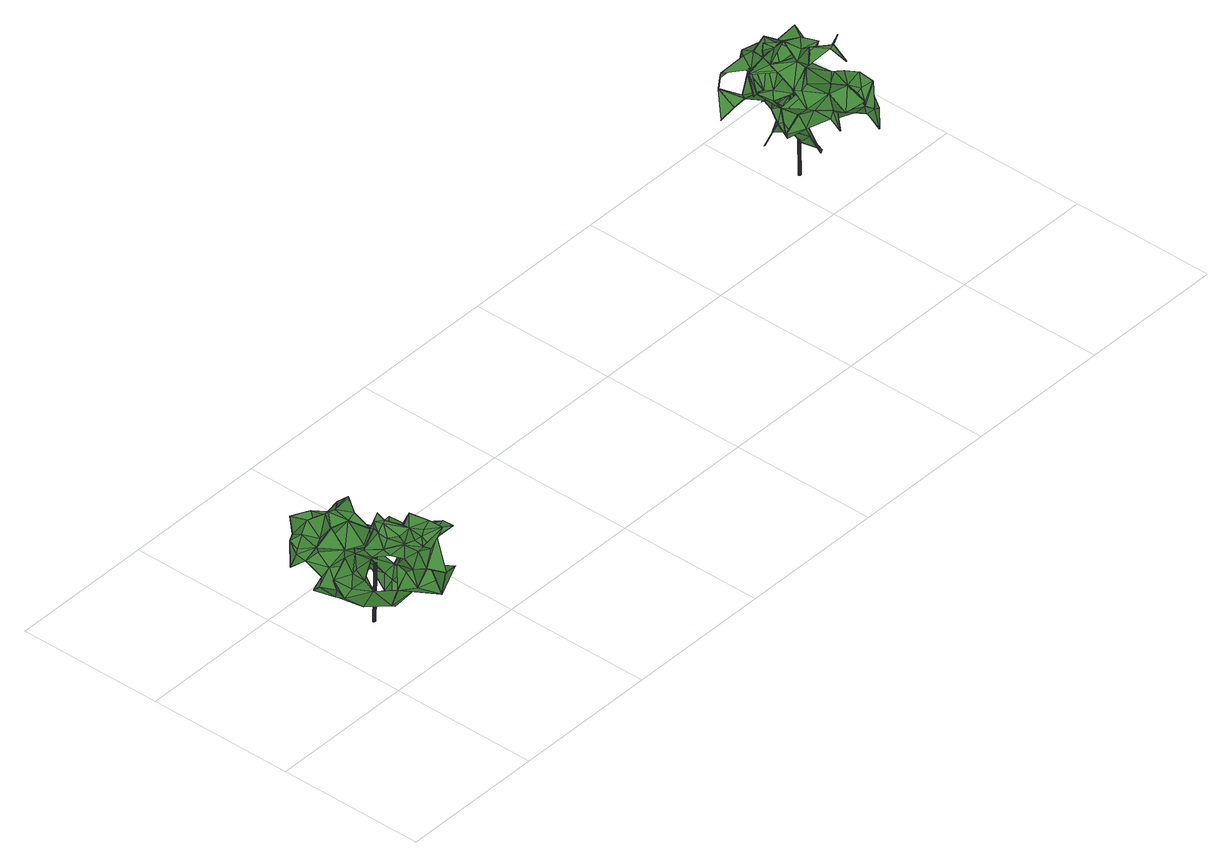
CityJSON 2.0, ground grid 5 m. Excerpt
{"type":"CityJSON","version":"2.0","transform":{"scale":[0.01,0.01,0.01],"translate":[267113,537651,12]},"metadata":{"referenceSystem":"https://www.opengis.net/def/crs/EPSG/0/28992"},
"CityObjects":{
"tree1":{"type":"SolitaryVegetationObject","attributes":{"gtid":648,"crown_width_m":3.65,"crown_median_z":15.84,"crown_r50_m":0.222,"crown_porosity":0.941,"trunk_H_m":2.73,"trunk_DBH_m":0.0839,"trunk_radius_m":0.0419,"trunk_base_height_m":13.11,"original_gtid":"650"},"geometry":[{"type":"Solid","lod":"3","boundaries":[[[[0,1,2]],[[3,4,5]],[[6,7,8]],[[9,6,8]],[[10,11,12]],[[13,14,15]],[[16,9,17]],[[18,11,10]],[[19,20,21]],[[22,23,24]],[[25,26,27]],[[28,29,30]],[[28,30,31]],[[32,33,34]],[[35,36,37]],[[38,32,39]],[[40,41,42]],[[43,44,45]],[[37,43,45]],[[46,47,48]],[[49,38,50]],[[51,52,53]],[[54,55,56]],[[57,58,59]],[[60,61,62]],[[63,64,65]],[[66,67,68]],[[69,70,62]],[[71,72,73]],[[14,74,75]],[[14,75,76]],[[44,17,77]],[[78,79,80]],[[79,81,80]],[[39,50,38]],[[82,67,66]],[[83,84,85]],[[86,87,21]],[[88,89,90]],[[91,92,93]],[[93,92,11]],[[94,95,1]],[[96,90,3]],[[97,98,99]],[[100,101,102]],[[103,59,31]],[[37,36,19]],[[67,104,68]],[[105,106,107]],[[107,106,108]],[[107,108,109]],[[110,18,111]],[[112,113,57]],[[81,114,115]],[[116,52,117]],[[118,119,33]],[[3,120,96]],[[27,120,3]],[[41,121,42]],[[90,14,76]],[[74,14,13]],[[29,28,63]],[[122,111,123]],[[85,124,83]],[[125,126,127]],[[67,82,104]],[[128,82,129]],[[130,129,82]],[[8,131,9]],[[78,43,79]],[[132,133,35]],[[128,129,39]],[[38,33,32]],[[134,135,34]],[[134,34,71]],[[96,88,90]],[[70,136,137]],[[138,1,121]],[[139,128,135]],[[140,141,142]],[[143,29,65]],[[31,59,69]],[[144,20,143]],[[116,145,52]],[[146,69,147]],[[146,147,58]],[[76,148,90]],[[149,150,151]],[[152,149,151]],[[51,117,52]],[[2,153,154]],[[137,136,40]],[[40,136,155]],[[121,156,42]],[[2,154,0]],[[157,127,158]],[[0,156,1]],[[78,159,160]],[[97,159,78]],[[69,62,31]],[[127,157,161]],[[127,161,138]],[[108,162,109]],[[163,54,45]],[[2,95,164]],[[99,165,92]],[[166,92,165]],[[127,167,158]],[[13,168,74]],[[119,169,170]],[[164,95,11]],[[11,95,94]],[[65,64,144]],[[171,11,94]],[[17,172,16]],[[44,77,45]],[[127,138,125]],[[43,97,79]],[[57,113,58]],[[58,41,146]],[[164,153,2]],[[173,63,60]],[[113,126,58]],[[17,44,172]],[[112,57,59]],[[174,68,175]],[[176,64,177]],[[178,103,143]],[[179,180,181]],[[16,182,9]],[[103,29,143]],[[78,183,44]],[[125,121,41]],[[96,5,88]],[[43,78,44]],[[39,135,128]],[[131,184,55]],[[56,55,184]],[[24,130,66]],[[89,18,96]],[[96,18,110]],[[131,8,184]],[[56,20,54]],[[121,125,138]],[[183,172,44]],[[20,19,54]],[[11,18,89]],[[185,186,149]],[[84,187,188]],[[22,189,4]],[[5,4,189]],[[177,84,83]],[[190,119,118]],[[161,94,1]],[[161,1,138]],[[40,146,41]],[[152,185,149]],[[191,190,23]],[[192,193,170]],[[116,117,194]],[[48,195,46]],[[132,196,133]],[[197,85,84]],[[198,85,197]],[[198,199,85]],[[71,185,72]],[[21,20,144]],[[69,146,70]],[[50,118,49]],[[49,118,38]],[[96,14,89]],[[14,90,89]],[[164,145,153]],[[178,20,56]],[[143,20,178]],[[143,65,144]],[[63,65,29]],[[62,70,200]],[[78,160,201]],[[183,78,201]],[[15,120,27]],[[202,56,203]],[[178,56,202]],[[204,205,139]],[[206,157,207]],[[200,60,62]],[[122,201,111]],[[122,183,201]],[[29,103,30]],[[208,74,209]],[[83,176,177]],[[167,202,133]],[[132,35,37]],[[34,210,32]],[[39,32,210]],[[176,83,124]],[[11,211,164]],[[122,172,183]],[[31,30,103]],[[25,141,140]],[[163,55,54]],[[45,77,163]],[[17,9,77]],[[206,16,172]],[[206,172,122]],[[110,111,201]],[[174,175,212]],[[24,23,50]],[[204,139,73]],[[213,199,115]],[[34,214,71]],[[60,28,61]],[[145,175,215]],[[216,217,218]],[[212,219,174]],[[22,219,212]],[[185,71,186]],[[142,26,140]],[[203,56,19]],[[177,220,84]],[[137,40,42]],[[42,156,221]],[[137,221,70]],[[42,221,137]],[[170,169,217]],[[222,223,224]],[[5,96,141]],[[156,0,221]],[[68,174,225]],[[68,225,66]],[[90,226,22]],[[223,85,224]],[[85,223,124]],[[93,227,91]],[[111,10,12]],[[111,18,10]],[[24,50,130]],[[66,130,82]],[[50,129,130]],[[228,168,15]],[[176,124,229]],[[6,9,182]],[[207,182,206]],[[24,174,219]],[[24,219,22]],[[188,150,198]],[[171,94,230]],[[25,27,3]],[[12,11,231]],[[11,92,231]],[[232,100,102]],[[232,102,78]],[[80,232,78]],[[213,114,222]],[[115,114,213]],[[192,217,216]],[[192,216,81]],[[170,217,192]],[[192,81,233]],[[234,223,93]],[[99,98,21]],[[76,208,191]],[[206,231,157]],[[12,231,206]],[[80,81,235]],[[122,123,206]],[[80,168,232]],[[228,232,168]],[[134,139,135]],[[227,141,110]],[[84,48,187]],[[54,132,45]],[[97,78,102]],[[97,102,79]],[[218,236,216]],[[105,237,230]],[[201,160,91]],[[21,98,238]],[[21,238,19]],[[238,98,37]],[[238,37,19]],[[82,128,139]],[[91,160,92]],[[207,158,182]],[[97,43,98]],[[37,98,43]],[[37,45,132]],[[39,129,50]],[[38,118,33]],[[239,214,33]],[[204,240,241]],[[110,201,91]],[[93,223,101]],[[133,19,36]],[[133,7,6]],[[167,133,6]],[[6,182,158]],[[190,191,236]],[[227,93,141]],[[206,182,16]],[[142,141,93]],[[173,64,63]],[[220,64,173]],[[242,165,99]],[[110,141,96]],[[181,243,244]],[[188,198,197]],[[197,84,188]],[[73,139,134]],[[73,134,71]],[[158,167,6]],[[220,177,64]],[[222,245,223]],[[204,241,104]],[[101,100,142]],[[104,205,204]],[[92,246,99]],[[160,246,92]],[[101,245,102]],[[223,245,101]],[[203,19,133]],[[133,202,203]],[[41,58,126]],[[41,126,125]],[[236,191,208]],[[90,22,3]],[[144,86,21]],[[157,94,161]],[[192,233,115]],[[81,115,233]],[[247,180,179]],[[9,131,163]],[[221,179,181]],[[0,179,221]],[[23,148,191]],[[76,191,148]],[[194,248,116]],[[249,198,150]],[[199,198,249]],[[121,1,156]],[[90,148,226]],[[23,226,148]],[[86,144,64]],[[86,64,176]],[[59,58,147]],[[59,147,69]],[[46,250,60]],[[97,99,246]],[[85,199,213]],[[218,217,169]],[[224,85,213]],[[224,213,222]],[[112,178,202]],[[2,1,95]],[[142,100,26]],[[88,212,211]],[[80,235,251]],[[105,230,166]],[[133,36,35]],[[234,252,253]],[[105,252,234]],[[132,54,196]],[[25,140,26]],[[93,101,142]],[[48,84,220]],[[48,220,195]],[[51,240,117]],[[194,117,240]],[[22,226,23]],[[133,196,7]],[[53,254,51]],[[240,51,254]],[[185,194,240]],[[185,240,72]],[[204,73,240]],[[240,73,72]],[[173,195,220]],[[11,89,88]],[[70,146,40]],[[40,155,70]],[[157,166,94]],[[231,166,157]],[[231,92,166]],[[165,105,166]],[[242,105,165]],[[56,196,19]],[[212,88,5]],[[188,187,152]],[[19,196,54]],[[107,253,252]],[[107,252,105]],[[145,212,175]],[[52,215,53]],[[145,215,52]],[[215,175,53]],[[68,53,175]],[[242,106,105]],[[157,158,207]],[[178,59,103]],[[112,59,178]],[[9,163,77]],[[167,127,126]],[[167,126,113]],[[202,167,113]],[[11,171,255]],[[93,255,171]],[[93,11,255]],[[119,236,169]],[[119,190,236]],[[168,80,251]],[[218,169,236]],[[234,93,237]],[[234,237,105]],[[237,93,171]],[[99,21,87]],[[46,195,250]],[[15,96,120]],[[86,176,87]],[[60,250,173]],[[195,173,250]],[[96,15,14]],[[47,152,187]],[[22,4,3]],[[188,151,150]],[[188,152,151]],[[244,256,181]],[[12,206,123]],[[12,123,111]],[[168,13,15]],[[27,228,15]],[[181,256,221]],[[39,210,135]],[[34,135,210]],[[107,87,253]],[[242,99,87]],[[242,87,107]],[[109,242,107]],[[31,62,61]],[[109,162,242]],[[106,242,162]],[[79,222,114]],[[79,114,81]],[[46,244,47]],[[243,47,244]],[[74,168,209]],[[216,209,168]],[[131,55,163]],[[244,60,256]],[[244,46,60]],[[87,229,253]],[[87,176,229]],[[124,223,229]],[[234,229,223]],[[253,229,234]],[[184,7,56]],[[196,56,7]],[[112,202,113]],[[184,8,7]],[[168,251,216]],[[33,119,193]],[[170,193,119]],[[153,248,154]],[[145,116,248]],[[145,248,153]],[[154,179,0]],[[248,194,247]],[[81,251,235]],[[216,251,81]],[[193,199,249]],[[239,249,214]],[[23,190,118]],[[50,23,118]],[[5,189,212]],[[212,189,22]],[[246,160,159]],[[246,159,97]],[[27,26,228]],[[100,232,26]],[[232,228,26]],[[11,88,211]],[[155,136,70]],[[166,230,94]],[[237,171,230]],[[60,63,28]],[[185,152,247]],[[257,150,149]],[[47,247,152]],[[194,185,247]],[[47,187,48]],[[247,179,248]],[[247,47,180]],[[243,180,47]],[[181,180,243]],[[154,248,179]],[[33,214,34]],[[31,61,28]],[[91,227,110]],[[239,193,249]],[[214,186,71]],[[239,33,193]],[[257,149,186]],[[257,186,150]],[[214,249,186]],[[249,150,186]],[[68,104,241]],[[68,241,53]],[[254,53,241]],[[254,241,240]],[[216,236,258]],[[208,258,236]],[[82,205,104]],[[139,205,82]],[[222,79,245]],[[102,245,79]],[[212,145,211]],[[164,211,145]],[[5,141,3]],[[3,141,25]],[[106,259,108]],[[108,259,162]],[[106,162,259]],[[60,200,256]],[[221,200,70]],[[256,200,221]],[[208,76,75]],[[208,75,74]],[[199,193,260]],[[192,260,193]],[[115,260,192]],[[199,260,115]],[[24,66,225]],[[24,225,174]],[[209,216,258]],[[209,258,208]],[[261,262,263]],[[261,263,264]],[[264,263,265]],[[264,265,266]],[[263,262,267]],[[263,267,265]],[[265,267,268]],[[265,268,266]],[[267,262,269]],[[267,269,268]],[[268,269,270]],[[268,270,266]],[[269,262,271]],[[269,271,270]],[[270,271,272]],[[270,272,266]],[[271,262,273]],[[271,273,272]],[[272,273,274]],[[272,274,266]],[[273,262,275]],[[273,275,274]],[[274,275,276]],[[274,276,266]],[[275,262,277]],[[275,277,276]],[[276,277,278]],[[276,278,266]],[[277,262,279]],[[277,279,278]],[[278,279,280]],[[278,280,266]],[[279,262,281]],[[279,281,280]],[[280,281,282]],[[280,282,266]],[[281,262,283]],[[281,283,282]],[[282,283,284]],[[282,284,266]],[[283,262,285]],[[283,285,284]],[[284,285,286]],[[284,286,266]],[[285,262,287]],[[285,287,286]],[[286,287,288]],[[286,288,266]],[[287,262,289]],[[287,289,288]],[[288,289,290]],[[288,290,266]],[[289,262,291]],[[289,291,290]],[[290,291,292]],[[290,292,266]],[[291,262,293]],[[291,293,292]],[[292,293,294]],[[292,294,266]],[[293,262,295]],[[293,295,294]],[[294,295,296]],[[294,296,266]],[[295,262,297]],[[295,297,296]],[[296,297,298]],[[296,298,266]],[[297,262,299]],[[297,299,298]],[[298,299,300]],[[298,300,266]],[[299,262,301]],[[299,301,300]],[[300,301,302]],[[300,302,266]],[[301,262,303]],[[301,303,302]],[[302,303,304]],[[302,304,266]],[[303,262,305]],[[303,305,304]],[[304,305,306]],[[304,306,266]],[[305,262,307]],[[305,307,306]],[[306,307,308]],[[306,308,266]],[[307,262,309]],[[307,309,308]],[[308,309,310]],[[308,310,266]],[[309,262,261]],[[309,261,310]],[[310,261,264]],[[310,264,266]]]]}]},
"tree2":{"type":"SolitaryVegetationObject","attributes":{"gtid":578,"crown_width_m":3.38,"crown_median_z":15.65,"crown_r50_m":0.24,"crown_porosity":0.94,"trunk_H_m":2.79,"trunk_DBH_m":0.0784,"trunk_radius_m":0.0392,"trunk_base_height_m":12.86,"original_gtid":"580"},"geometry":[{"type":"Solid","lod":"3","boundaries":[[[[311,312,313]],[[314,313,312]],[[315,316,317]],[[318,319,320]],[[321,322,323]],[[324,325,326]],[[327,328,329]],[[330,331,332]],[[333,334,335]],[[336,337,338]],[[336,338,325]],[[339,340,341]],[[342,343,344]],[[345,346,347]],[[311,348,349]],[[349,350,351]],[[349,351,352]],[[353,354,355]],[[326,356,324]],[[341,357,339]],[[334,358,359]],[[360,338,361]],[[362,356,363]],[[356,362,324]],[[364,365,366]],[[367,324,362]],[[326,325,356]],[[361,356,325]],[[368,369,370]],[[371,372,373]],[[374,375,314]],[[376,377,378]],[[379,380,381]],[[379,381,382]],[[383,384,385]],[[358,386,387]],[[388,389,390]],[[391,392,393]],[[355,354,394]],[[395,396,397]],[[398,368,399]],[[400,401,394]],[[402,374,314]],[[403,366,404]],[[405,406,407]],[[405,407,408]],[[334,343,342]],[[319,409,373]],[[325,338,360]],[[410,411,412]],[[386,338,413]],[[361,325,360]],[[414,415,416]],[[409,417,418]],[[419,420,421]],[[422,423,424]],[[356,361,384]],[[321,425,322]],[[426,427,365]],[[428,410,429]],[[430,431,432]],[[430,340,431]],[[362,363,433]],[[434,435,436]],[[362,437,438]],[[439,440,441]],[[442,383,443]],[[334,333,343]],[[444,403,445]],[[404,365,427]],[[402,446,447]],[[448,449,372]],[[450,388,451]],[[452,432,431]],[[317,453,454]],[[426,455,456]],[[352,411,457]],[[413,324,358]],[[396,458,339]],[[459,367,362]],[[456,460,461]],[[377,376,427]],[[462,463,330]],[[464,462,330]],[[465,319,318]],[[391,466,379]],[[467,466,391]],[[335,468,469]],[[470,419,421]],[[470,420,419]],[[471,354,472]],[[354,353,472]],[[473,327,474]],[[410,412,429]],[[475,476,477]],[[478,479,480]],[[312,481,320]],[[331,330,400]],[[482,411,352]],[[362,483,459]],[[438,483,362]],[[383,442,476]],[[423,484,446]],[[465,485,409]],[[452,431,486]],[[339,486,431]],[[319,373,320]],[[487,382,436]],[[351,488,415]],[[489,490,491]],[[383,386,492]],[[372,449,452]],[[431,340,339]],[[355,493,494]],[[420,470,495]],[[474,469,496]],[[474,496,473]],[[497,402,498]],[[444,499,364]],[[454,340,500]],[[501,502,379]],[[426,491,450]],[[471,503,504]],[[494,504,503]],[[384,338,385]],[[481,312,311]],[[458,486,339]],[[390,505,506]],[[507,505,390]],[[438,476,480]],[[508,458,509]],[[454,341,340]],[[408,510,511]],[[458,395,509]],[[385,338,386]],[[465,318,512]],[[513,514,442]],[[396,339,397]],[[465,409,319]],[[502,501,511]],[[511,501,515]],[[516,517,347]],[[507,428,518]],[[518,428,513]],[[475,383,476]],[[519,520,521]],[[521,520,344]],[[492,386,344]],[[492,344,520]],[[323,462,522]],[[374,416,375]],[[353,471,472]],[[368,523,417]],[[421,420,495]],[[331,400,394]],[[394,524,331]],[[525,504,494]],[[368,327,526]],[[368,370,327]],[[504,354,471]],[[480,527,528]],[[470,529,495]],[[530,531,369]],[[329,328,531]],[[532,533,491]],[[433,356,384]],[[443,492,507]],[[347,534,535]],[[536,390,389]],[[521,505,519]],[[515,501,392]],[[442,514,537]],[[531,375,449]],[[378,377,510]],[[485,538,409]],[[383,492,443]],[[330,526,473]],[[473,464,330]],[[475,433,383]],[[461,499,445]],[[396,395,458]],[[446,484,497]],[[539,446,497]],[[390,345,388]],[[469,540,496]],[[446,539,447]],[[530,369,368]],[[314,531,311]],[[455,441,440]],[[541,422,542]],[[403,461,445]],[[403,408,461]],[[442,543,478]],[[465,544,485]],[[416,449,375]],[[512,318,481]],[[320,481,318]],[[370,531,328]],[[370,311,531]],[[496,462,464]],[[341,545,537]],[[454,545,341]],[[491,546,489]],[[365,364,460]],[[365,460,441]],[[448,531,449]],[[330,332,526]],[[361,338,384]],[[545,543,537]],[[442,537,543]],[[502,547,379]],[[314,498,402]],[[314,548,498]],[[517,516,549]],[[345,550,502]],[[551,452,449]],[[455,440,456]],[[414,552,415]],[[322,425,553]],[[425,543,553]],[[501,379,466]],[[347,517,534]],[[549,516,554]],[[549,554,555]],[[352,556,532]],[[436,352,532]],[[454,500,317]],[[484,557,495]],[[421,495,557]],[[484,423,557]],[[432,452,315]],[[476,438,437]],[[558,343,333]],[[350,348,488]],[[540,468,522]],[[474,559,469]],[[369,373,485]],[[417,485,373]],[[411,436,435]],[[411,435,474]],[[349,314,311]],[[415,314,349]],[[560,549,555]],[[555,554,560]],[[356,433,363]],[[497,498,539]],[[561,405,408]],[[382,434,562]],[[498,447,539]],[[537,563,357]],[[357,563,461]],[[456,461,563]],[[564,427,426]],[[408,404,376]],[[403,404,408]],[[398,524,400]],[[415,313,314]],[[474,327,412]],[[515,391,489]],[[391,565,489]],[[451,564,426]],[[450,451,426]],[[478,528,527]],[[533,532,429]],[[456,440,439]],[[529,566,405]],[[365,441,455]],[[365,455,426]],[[335,558,333]],[[558,469,567]],[[335,469,558]],[[457,532,556]],[[457,556,533]],[[537,357,341]],[[508,509,548]],[[322,553,463]],[[436,562,434]],[[418,452,371]],[[425,321,459]],[[532,487,436]],[[453,316,568]],[[352,436,482]],[[452,486,458]],[[545,553,543]],[[402,424,446]],[[446,424,423]],[[480,476,442]],[[518,513,442]],[[534,379,547]],[[320,314,312]],[[404,366,365]],[[437,477,476]],[[358,387,413]],[[382,381,569]],[[342,358,334]],[[342,344,358]],[[378,510,408]],[[473,526,327]],[[331,570,332]],[[345,347,550]],[[439,460,456]],[[402,395,374]],[[561,408,511]],[[571,568,316]],[[475,477,433]],[[487,391,382]],[[391,379,382]],[[569,572,382]],[[339,357,397]],[[432,500,430]],[[388,490,565]],[[388,565,389]],[[468,573,323]],[[397,574,395]],[[574,374,395]],[[489,405,561]],[[541,406,566]],[[496,540,462]],[[466,467,575]],[[533,546,491]],[[382,562,436]],[[357,574,397]],[[357,461,574]],[[576,577,530]],[[443,507,518]],[[507,390,536]],[[491,490,450]],[[507,536,428]],[[315,500,432]],[[317,500,315]],[[322,462,323]],[[439,441,460]],[[575,467,578]],[[509,395,402]],[[566,470,541]],[[422,470,557]],[[422,541,470]],[[470,421,557]],[[422,424,497]],[[402,497,424]],[[451,388,502]],[[430,500,340]],[[314,375,531]],[[322,463,462]],[[454,453,545]],[[423,422,557]],[[433,477,437]],[[437,362,433]],[[351,350,488]],[[458,579,452]],[[551,530,577]],[[480,442,478]],[[451,511,564]],[[502,511,451]],[[576,373,372]],[[551,577,452]],[[530,368,576]],[[481,369,485]],[[422,484,542]],[[422,497,484]],[[542,484,495]],[[529,470,566]],[[349,348,350]],[[548,447,498]],[[413,387,386]],[[311,313,488]],[[311,488,348]],[[313,415,488]],[[327,370,328]],[[394,401,355]],[[321,323,580]],[[471,353,503]],[[581,580,323]],[[506,505,569]],[[569,505,582]],[[389,491,514]],[[537,514,563]],[[536,514,429]],[[563,491,456]],[[426,456,491]],[[367,581,359]],[[448,372,508]],[[371,508,372]],[[379,534,380]],[[583,416,349]],[[358,584,359]],[[324,584,358]],[[535,547,550]],[[502,550,547]],[[371,452,579]],[[359,584,367]],[[324,367,584]],[[583,429,329]],[[563,514,491]],[[463,553,568]],[[434,569,435]],[[504,394,354]],[[415,349,416]],[[462,540,522]],[[473,496,464]],[[575,393,392]],[[578,393,575]],[[578,467,393]],[[391,393,467]],[[574,408,407]],[[461,408,574]],[[321,580,459]],[[337,413,338]],[[317,316,453]],[[374,414,416]],[[494,493,525]],[[461,460,499]],[[569,381,380]],[[449,416,583]],[[585,405,489]],[[585,529,405]],[[522,468,323]],[[434,572,569]],[[315,523,316]],[[479,527,480]],[[314,508,548]],[[320,508,314]],[[448,508,320]],[[520,519,492]],[[519,505,507]],[[390,346,345]],[[507,492,519]],[[402,447,548]],[[402,548,509]],[[434,382,572]],[[491,389,532]],[[391,515,392]],[[576,417,373]],[[453,568,545]],[[443,518,442]],[[523,571,316]],[[529,552,495]],[[351,552,529]],[[415,552,351]],[[355,494,503]],[[355,503,353]],[[372,452,576]],[[526,332,399]],[[526,399,368]],[[429,412,329]],[[412,327,329]],[[504,525,493]],[[532,410,536]],[[429,532,536]],[[535,550,347]],[[543,425,528]],[[536,410,428]],[[336,325,337]],[[390,506,346]],[[543,528,478]],[[324,413,337]],[[324,337,325]],[[505,521,567]],[[567,521,344]],[[347,346,554]],[[489,556,585]],[[481,544,512]],[[389,514,536]],[[428,429,514]],[[428,514,513]],[[418,576,452]],[[485,544,481]],[[493,355,401]],[[449,583,551]],[[329,551,583]],[[531,551,329]],[[438,480,483]],[[433,384,383]],[[330,571,400]],[[478,527,479]],[[358,344,386]],[[400,571,523]],[[523,398,400]],[[368,398,523]],[[364,366,444]],[[403,444,366]],[[582,559,474]],[[315,577,576]],[[418,523,315]],[[504,400,524]],[[469,559,567]],[[320,373,369]],[[508,371,579]],[[466,575,501]],[[392,501,575]],[[347,554,516]],[[427,510,377]],[[530,551,531]],[[504,401,400]],[[493,401,504]],[[315,576,418]],[[385,386,383]],[[450,490,388]],[[508,579,458]],[[405,566,406]],[[574,406,541]],[[374,574,541]],[[460,364,499]],[[388,345,502]],[[391,487,565]],[[389,565,487]],[[389,487,532]],[[489,565,490]],[[538,417,409]],[[414,542,552]],[[418,371,373]],[[418,373,409]],[[459,483,425]],[[542,495,552]],[[448,369,531]],[[448,320,369]],[[311,370,369]],[[311,369,481]],[[380,549,560]],[[380,560,569]],[[506,560,554]],[[506,569,560]],[[545,568,553]],[[515,561,511]],[[515,489,561]],[[463,568,330]],[[571,330,568]],[[376,378,408]],[[459,580,367]],[[581,367,580]],[[585,351,529]],[[541,414,374]],[[542,414,541]],[[407,406,574]],[[368,417,576]],[[567,344,343]],[[558,567,343]],[[418,417,523]],[[485,417,538]],[[468,334,573]],[[533,429,457]],[[457,429,583]],[[349,457,583]],[[352,457,349]],[[452,577,315]],[[585,556,351]],[[352,351,556]],[[469,468,540]],[[359,573,334]],[[581,323,573]],[[581,573,359]],[[517,380,534]],[[444,445,499]],[[465,512,544]],[[334,468,335]],[[489,546,556]],[[533,556,546]],[[510,564,511]],[[427,376,404]],[[510,427,564]],[[524,570,331]],[[394,504,524]],[[570,399,332]],[[474,412,411]],[[410,532,411]],[[457,411,532]],[[398,399,570]],[[570,524,398]],[[482,436,411]],[[569,582,435]],[[474,435,582]],[[506,554,346]],[[517,549,380]],[[535,534,547]],[[567,559,505]],[[505,559,582]],[[425,483,528]],[[480,528,483]],[[586,587,588]],[[586,588,589]],[[589,588,590]],[[589,590,591]],[[588,587,592]],[[588,592,590]],[[590,592,593]],[[590,593,591]],[[592,587,594]],[[592,594,593]],[[593,594,595]],[[593,595,591]],[[594,587,596]],[[594,596,595]],[[595,596,597]],[[595,597,591]],[[596,587,598]],[[596,598,597]],[[597,598,599]],[[597,599,591]],[[598,587,600]],[[598,600,599]],[[599,600,601]],[[599,601,591]],[[600,587,602]],[[600,602,601]],[[601,602,603]],[[601,603,591]],[[602,587,604]],[[602,604,603]],[[603,604,605]],[[603,605,591]],[[604,587,606]],[[604,606,605]],[[605,606,607]],[[605,607,591]],[[606,587,608]],[[606,608,607]],[[607,608,609]],[[607,609,591]],[[608,587,610]],[[608,610,609]],[[609,610,611]],[[609,611,591]],[[610,587,612]],[[610,612,611]],[[611,612,613]],[[611,613,591]],[[612,587,614]],[[612,614,613]],[[613,614,615]],[[613,615,591]],[[614,587,616]],[[614,616,615]],[[615,616,617]],[[615,617,591]],[[616,587,618]],[[616,618,617]],[[617,618,619]],[[617,619,591]],[[618,587,620]],[[618,620,619]],[[619,620,621]],[[619,621,591]],[[620,587,622]],[[620,622,621]],[[621,622,623]],[[621,623,591]],[[622,587,624]],[[622,624,623]],[[623,624,625]],[[623,625,591]],[[624,587,626]],[[624,626,625]],[[625,626,627]],[[625,627,591]],[[626,587,628]],[[626,628,627]],[[627,628,629]],[[627,629,591]],[[628,587,630]],[[628,630,629]],[[629,630,631]],[[629,631,591]],[[630,587,632]],[[630,632,631]],[[631,632,633]],[[631,633,591]],[[632,587,634]],[[632,634,633]],[[633,634,635]],[[633,635,591]],[[634,587,586]],[[634,586,635]],[[635,586,589]],[[635,589,591]]]]}]}
},
"vertices":[
[238,241,420],[291,223,410],[295,291,402],[112,322,312],[108,297,387],[145,269,355],[275,64,311],[295,37,352],[296,36,352],[274,63,310],[194,245,298],[214,252,335],[189,215,298],[134,275,221],[164,315,259],[134,275,223],[253,112,261],[252,112,261],[207,274,276],[195,62,388],[195,61,389],[158,80,398],[105,344,333],[94,408,297],[104,404,365],[96,280,333],[99,221,308],[96,289,250],[200,83,493],[171,53,490],[198,58,480],[264,60,503],[17,404,369],[20,373,360],[45,354,404],[273,63,311],[256,103,346],[203,102,292],[10,423,317],[27,440,394],[302,161,446],[304,161,446],[292,188,435],[133,116,317],[203,103,290],[223,26,295],[171,206,495],[164,234,492],[137,196,485],[11,423,316],[61,457,339],[224,387,468],[241,391,411],[210,417,443],[230,18,375],[231,17,374],[232,18,376],[328,74,462],[326,112,463],[279,87,477],[211,142,488],[227,100,495],[262,108,502],[167,83,499],[153,110,477],[171,52,488],[130,476,355],[163,478,405],[166,447,384],[263,109,501],[246,171,507],[94,341,454],[127,380,474],[128,392,461],[119,290,221],[126,324,258],[119,353,256],[223,27,295],[129,138,250],[77,162,323],[74,198,249],[26,229,293],[107,509,403],[89,177,434],[87,208,446],[85,240,418],[154,110,425],[155,112,425],[171,271,350],[178,293,281],[170,346,293],[187,215,298],[202,192,334],[149,239,365],[261,242,379],[272,254,380],[176,292,281],[133,118,317],[190,134,341],[170,151,373],[100,220,308],[114,234,339],[78,163,322],[264,59,502],[163,477,407],[219,191,436],[215,129,478],[183,154,467],[181,117,467],[205,120,393],[184,260,289],[174,203,246],[327,73,462],[315,103,445],[59,231,307],[10,256,357],[196,347,430],[224,385,467],[42,389,340],[43,331,309],[126,323,259],[322,208,428],[185,167,234],[188,185,286],[104,185,428],[325,178,418],[306,131,436],[334,167,365],[77,473,374],[77,474,373],[98,477,363],[294,36,352],[223,27,297],[256,103,348],[86,377,401],[61,423,408],[221,172,475],[239,198,441],[331,198,389],[99,435,432],[104,251,339],[145,267,354],[114,235,338],[204,51,464],[167,66,468],[209,354,403],[281,127,471],[286,115,473],[99,377,273],[160,332,446],[108,297,388],[170,280,378],[172,259,447],[250,302,386],[232,271,423],[280,127,470],[281,216,420],[270,164,339],[304,143,341],[202,140,267],[187,185,287],[292,164,373],[225,100,398],[224,26,296],[250,302,384],[211,160,393],[249,180,416],[304,142,343],[98,260,239],[8,332,283],[12,312,301],[201,284,384],[203,139,265],[154,110,479],[151,419,383],[159,418,390],[120,136,444],[107,149,467],[256,74,465],[207,249,434],[195,251,494],[195,240,479],[252,112,262],[154,146,230],[295,35,353],[143,315,466],[96,341,452],[158,231,472],[146,223,415],[171,332,386],[68,368,311],[98,377,272],[27,260,308],[63,320,338],[174,321,474],[149,172,471],[231,19,374],[79,237,441],[87,241,418],[82,276,384],[244,171,507],[173,203,247],[275,95,436],[226,99,397],[144,393,440],[145,449,384],[213,162,291],[263,152,333],[96,315,249],[95,289,249],[27,411,381],[201,286,384],[172,334,384],[88,252,335],[46,353,403],[176,396,434],[51,286,254],[12,312,299],[7,331,281],[120,384,396],[108,149,468],[239,200,441],[73,193,350],[124,212,387],[104,251,341],[146,449,383],[99,351,292],[192,245,298],[98,260,241],[125,166,445],[238,241,418],[204,192,333],[76,198,250],[8,256,357],[146,221,415],[60,232,305],[51,318,269],[207,248,433],[204,126,355],[62,362,373],[154,376,468],[176,396,436],[210,159,394],[195,250,496],[184,212,495],[74,193,349],[190,135,340],[174,259,447],[196,277,421],[106,297,388],[183,154,469],[51,286,256],[149,172,469],[132,165,448],[198,406,445],[171,270,352],[221,173,476],[112,356,401],[64,304,259],[225,71,470],[88,283,348],[179,245,111],[175,245,111],[179,246,111],[171,232,384],[171,233,384],[167,231,384],[179,247,111],[171,234,384],[178,248,111],[170,234,384],[177,249,111],[169,235,384],[176,249,111],[168,235,384],[175,249,111],[167,236,384],[174,249,111],[166,235,384],[173,249,111],[165,235,384],[172,248,111],[164,234,384],[171,247,111],[164,233,384],[171,246,111],[163,232,384],[171,245,111],[163,231,384],[171,244,111],[163,230,384],[172,243,111],[164,229,384],[172,242,111],[164,228,384],[173,241,111],[165,228,384],[174,241,111],[166,227,384],[175,241,111],[167,227,384],[176,241,111],[168,227,384],[177,241,111],[170,228,384],[178,242,111],[170,229,384],[179,243,111],[171,229,384],[179,244,111],[171,230,384],
[2459,791,476],[2458,792,477],[2459,793,475],[2492,812,464],[2661,765,508],[2696,728,492],[2697,728,491],[2500,771,578],[2529,754,555],[2509,780,516],[2713,645,415],[2666,640,443],[2664,589,420],[2729,541,317],[2759,547,221],[2789,576,264],[2532,680,431],[2533,743,465],[2562,738,438],[2589,683,481],[2570,655,516],[2568,654,516],[2617,553,365],[2686,543,367],[2617,555,365],[2762,595,252],[2718,561,296],[2761,595,251],[2627,799,444],[2670,779,452],[2629,768,429],[2687,572,384],[2618,554,364],[2644,610,318],[2583,662,242],[2582,661,242],[2593,626,205],[2446,758,420],[2471,770,409],[2444,758,419],[2471,771,408],[2504,706,369],[2660,588,511],[2658,589,511],[2655,647,531],[2791,577,264],[2608,770,410],[2702,555,336],[2687,541,368],[2758,548,221],[2760,548,221],[2751,583,376],[2734,601,333],[2641,874,340],[2649,826,320],[2640,874,339],[2753,567,392],[2585,713,489],[2532,771,480],[2532,742,466],[2576,833,528],[2576,832,526],[2592,773,528],[2529,855,413],[2542,844,442],[2587,852,268],[2587,852,266],[2586,851,267],[2568,720,238],[2581,662,241],[2569,720,239],[2504,680,270],[2701,660,260],[2762,596,250],[2718,604,280],[2717,602,280],[2717,562,296],[2607,737,255],[2563,692,306],[2572,658,281],[2537,747,269],[2548,778,215],[2506,770,197],[2654,646,532],[2550,874,430],[2592,847,469],[2574,822,441],[2595,676,555],[2569,656,516],[2597,676,555],[2655,648,532],[2509,871,443],[2607,886,338],[2603,836,274],[2543,805,322],[2511,860,334],[2551,809,340],[2580,816,322],[2549,748,563],[2555,649,365],[2505,705,369],[2557,674,419],[2717,561,295],[2528,793,375],[2471,772,409],[2529,793,377],[2593,772,528],[2593,773,529],[2393,839,321],[2392,839,322],[2393,839,323],[2440,889,385],[2439,890,385],[2446,889,420],[2713,647,414],[2645,785,305],[2604,836,272],[2577,640,352],[2588,730,361],[2696,824,462],[2687,823,461],[2686,811,514],[2747,628,309],[2487,669,301],[2562,688,318],[2486,671,301],[2771,671,317],[2748,658,319],[2683,798,334],[2683,797,333],[2684,798,333],[2704,679,324],[2659,640,289],[2607,888,339],[2607,887,340],[2445,890,421],[2435,876,452],[2529,830,500],[2572,822,442],[2612,767,291],[2612,767,289],[2619,829,481],[2696,728,490],[2681,752,468],[2669,791,325],[2669,790,326],[2520,748,364],[2598,865,476],[2746,614,405],[2649,826,322],[2608,817,347],[2599,597,460],[2659,648,442],[2590,681,420],[2501,770,579],[2549,777,215],[2507,769,196],[2662,589,419],[2613,615,403],[2438,827,347],[2659,588,512],[2659,588,510],[2557,672,419],[2553,647,365],[2748,658,317],[2735,682,323],[2770,671,316],[2676,610,396],[2708,649,321],[2708,650,322],[2509,778,516],[2503,704,369],[2744,614,404],[2439,888,385],[2529,752,555],[2619,829,479],[2504,681,272],[2445,759,419],[2544,778,305],[2587,775,288],[2599,755,338],[2663,636,271],[2698,657,551],[2698,656,550],[2438,827,349],[2613,617,403],[2445,888,421],[2434,875,452],[2640,874,341],[2682,752,470],[2550,778,215],[2606,737,254],[2663,641,543],[2662,641,545],[2619,615,307],[2571,657,282],[2620,617,307],[2528,832,501],[2543,889,466],[2602,836,273],[2587,777,288],[2474,751,576],[2627,613,336],[2589,730,359],[2538,748,269],[2593,624,205],[2592,625,205],[2650,626,314],[2627,585,275],[2627,583,275],[2626,584,275],[2599,595,460],[2624,731,504],[2596,676,556],[2698,656,552],[2588,684,481],[2732,600,333],[2713,646,413],[2478,820,359],[2605,742,477],[2532,772,478],[2561,690,318],[2587,730,359],[2588,704,194],[2589,704,193],[2563,689,318],[2603,739,412],[2548,747,561],[2434,876,453],[2599,596,459],[2510,860,335],[2478,822,360],[2659,649,440],[2476,751,576],[2634,700,461],[2597,759,346],[2589,705,194],[2514,858,478],[2554,597,231],[2589,704,195],[2592,788,441],[2477,821,361],[2660,649,441],[2555,596,232],[2554,595,232],[2519,749,363],[2439,889,384],[2616,554,364],[2576,639,352],[2554,596,233],[2545,779,304],[2485,670,301],[2599,759,346],[2608,796,291],[2539,747,269],[2510,860,333],[2627,611,336],[2634,699,462],[2561,658,283],[2569,655,517],[2625,702,483],[2504,679,271],[2687,571,386],[2559,812,381],[2549,778,214],[2593,773,527],[2637,759,476],[2505,770,196],[2576,834,527],[2745,614,406],[2708,575,390],[2575,640,352],[2537,764,385],[2704,555,336],[2519,750,364],[2579,695,86],[2575,695,86],[2579,696,85],[2602,720,365],[2602,721,365],[2598,720,365],[2578,697,85],[2601,722,365],[2578,698,85],[2601,723,365],[2577,699,85],[2600,723,365],[2576,699,86],[2599,723,365],[2575,699,86],[2598,724,365],[2574,699,86],[2597,723,365],[2573,698,86],[2596,723,365],[2572,698,86],[2595,722,365],[2571,697,86],[2595,721,365],[2571,696,86],[2594,720,365],[2571,695,86],[2594,719,365],[2571,694,86],[2594,718,365],[2572,693,86],[2595,717,366],[2573,692,86],[2596,717,366],[2573,691,86],[2596,716,365],[2574,691,86],[2597,716,365],[2575,691,86],[2598,716,365],[2576,691,86],[2599,716,365],[2577,692,86],[2600,716,365],[2578,692,86],[2601,717,365],[2579,693,86],[2602,718,365],[2579,694,86],[2602,719,365]
]}
